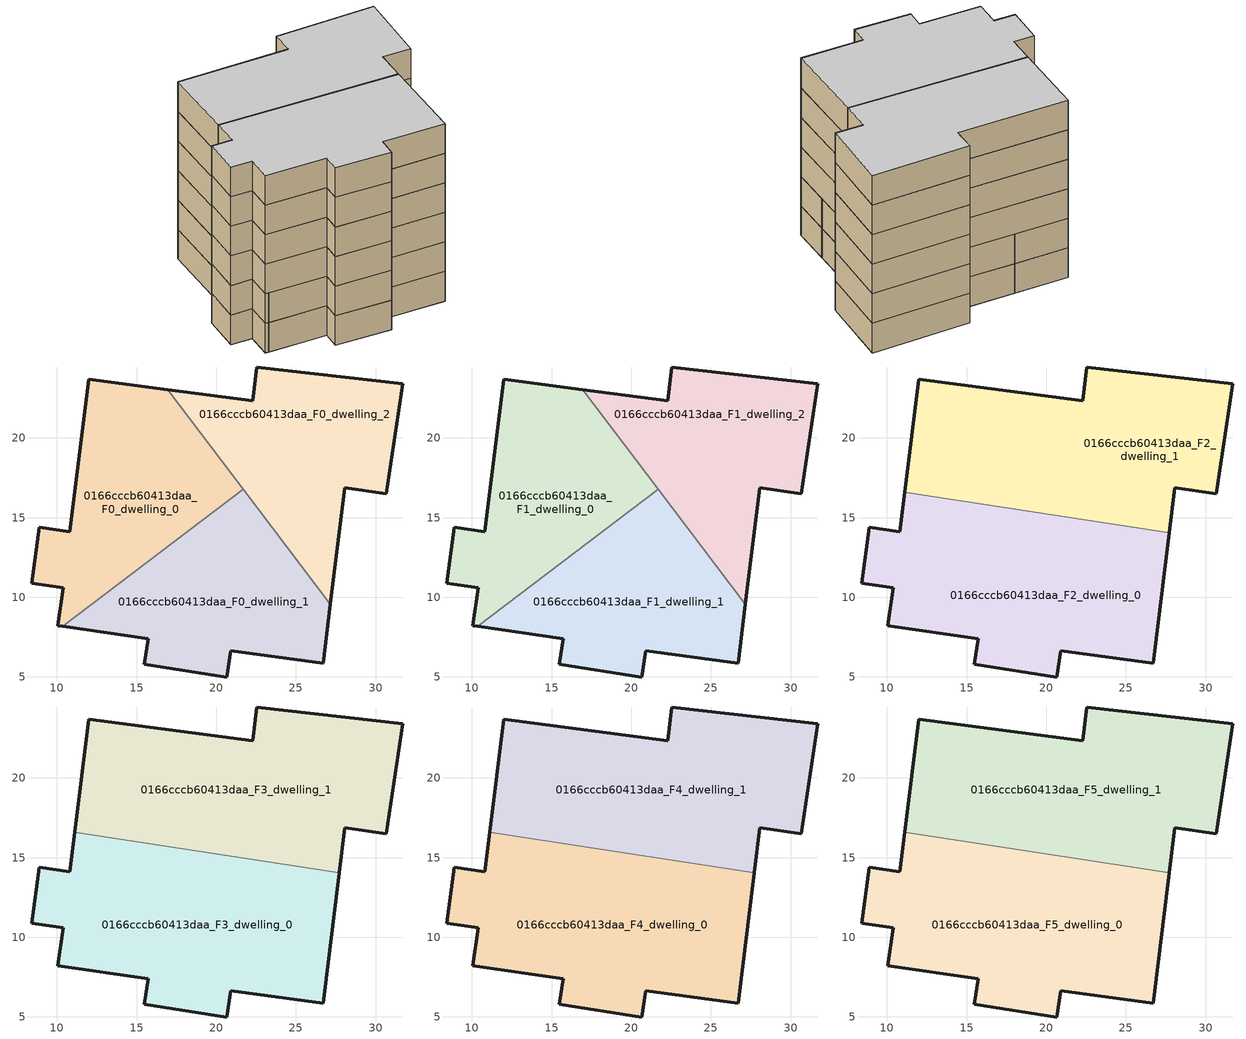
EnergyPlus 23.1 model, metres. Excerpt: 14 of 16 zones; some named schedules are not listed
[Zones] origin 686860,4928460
0166cccb60413daa_F0_dwelling_0
 floor ground (EU_floor_Construction): 21.69,16.77 16.94,23.04 12,23.69 10.82,14.12 8.91,14.39 8.41,10.88 10.39,10.59 10.07,8.22 10.36,8.18 z0
 wall outside (EU_wall_Construction): 10.36,8.18 10.07,8.22 10.39,10.59 8.41,10.88 8.91,14.39 10.82,14.12 12,23.69 16.94,23.04 z0:3
 wall to 0166cccb60413daa_F0_dwelling_1 (EU_wall_Construction): 21.69,16.77 10.36,8.18 z0:3
 wall to 0166cccb60413daa_F0_dwelling_2 (EU_wall_Construction): 16.94,23.04 21.69,16.77 z0:3
0166cccb60413daa_F0_dwelling_1
 floor ground (EU_floor_Construction): 26.71,5.86 27.16,9.55 21.69,16.77 10.36,8.18 15.74,7.39 15.49,5.8 20.65,4.99 20.92,6.64 z0
 wall outside (EU_wall_Construction): 27.16,9.55 26.71,5.86 20.92,6.64 20.66,4.99 15.49,5.8 15.74,7.39 10.36,8.18 z0:3
 wall to 0166cccb60413daa_F0_dwelling_2 (EU_wall_Construction): 21.69,16.77 27.16,9.55 z0:3
0166cccb60413daa_F0_dwelling_2
 floor ground (EU_floor_Construction): 27.16,9.55 28.05,16.86 30.67,16.49 31.72,23.4 22.54,24.45 22.3,22.32 16.94,23.04 z0
 wall outside (EU_wall_Construction): 16.94,23.04 22.3,22.32 22.54,24.45 31.72,23.4 30.68,16.49 28.06,16.86 27.16,9.55 z0:3
0166cccb60413daa_F1_dwelling_0
 floor to 0166cccb60413daa_F0_dwelling_0 (EU_floor_Construction): 21.69,16.77 16.94,23.04 12,23.69 10.82,14.12 8.91,14.39 8.41,10.88 10.39,10.59 10.07,8.22 10.36,8.18 z3
 wall outside (EU_wall_Construction): 10.36,8.18 10.07,8.22 10.39,10.59 8.41,10.88 8.91,14.39 10.82,14.12 12,23.69 16.94,23.04 z3:6
 wall to 0166cccb60413daa_F1_dwelling_1 (EU_wall_Construction): 21.69,16.77 10.36,8.18 z3:6
 wall to 0166cccb60413daa_F1_dwelling_2 (EU_wall_Construction): 16.94,23.04 21.69,16.77 z3:6
0166cccb60413daa_F1_dwelling_1
 floor to 0166cccb60413daa_F0_dwelling_1 (EU_floor_Construction): 26.71,5.86 27.16,9.55 21.69,16.77 10.36,8.18 15.74,7.39 15.49,5.8 20.65,4.99 20.92,6.64 z3
 wall outside (EU_wall_Construction): 27.16,9.55 26.71,5.86 20.92,6.64 20.66,4.99 15.49,5.8 15.74,7.39 10.36,8.18 z3:6
 wall to 0166cccb60413daa_F1_dwelling_2 (EU_wall_Construction): 21.69,16.77 27.16,9.55 z3:6
0166cccb60413daa_F1_dwelling_2
 floor to 0166cccb60413daa_F0_dwelling_2 (EU_floor_Construction): 27.16,9.55 28.05,16.86 30.67,16.49 31.72,23.4 22.54,24.45 22.3,22.32 16.94,23.04 z3
 wall outside (EU_wall_Construction): 16.94,23.04 22.3,22.32 22.54,24.45 31.72,23.4 30.68,16.49 28.06,16.86 27.16,9.55 z3:6
0166cccb60413daa_F2_dwelling_0
 floor to 0166cccb60413daa_F1_dwelling_0 (EU_floor_Construction): 19.72,15.28 11.12,16.58 10.82,14.12 8.91,14.39 8.41,10.88 10.39,10.59 10.07,8.22 10.36,8.18 z6
 floor to 0166cccb60413daa_F1_dwelling_1 (EU_floor_Construction): 26.71,5.86 27.16,9.55 23.23,14.74 19.72,15.28 10.36,8.18 15.74,7.39 15.49,5.8 20.65,4.99 20.92,6.64 z6
 floor to 0166cccb60413daa_F1_dwelling_2 (EU_floor_Construction): 27.16,9.55 27.71,14.06 23.23,14.74 z6
 wall outside (EU_wall_Construction): 27.71,14.06 26.71,5.86 20.92,6.64 20.66,4.99 15.49,5.8 15.74,7.39 10.07,8.22 10.39,10.59 8.41,10.88 8.91,14.39 10.82,14.12 11.12,16.58 z6:9
 wall to 0166cccb60413daa_F2_dwelling_1 (EU_wall_Construction): 11.12,16.58 27.71,14.06 z6:9
0166cccb60413daa_F2_dwelling_1
 floor to 0166cccb60413daa_F1_dwelling_0 (EU_floor_Construction): 21.69,16.77 16.94,23.04 12,23.69 11.12,16.58 19.72,15.28 z6
 floor to 0166cccb60413daa_F1_dwelling_2 (EU_floor_Construction): 21.69,16.77 22.3,22.32 16.94,23.04 z6; 30.67,16.49 31.72,23.4 22.54,24.45 22.3,22.32 21.69,16.77 23.23,14.74 27.71,14.06 28.05,16.86 z6
 floor to 0166cccb60413daa_F1_dwelling_1 (EU_floor_Construction): 23.23,14.74 21.69,16.77 19.72,15.28 z6
 wall outside (EU_wall_Construction): 11.12,16.58 12,23.69 22.3,22.32 22.54,24.45 31.72,23.4 30.68,16.49 28.06,16.86 27.71,14.06 z6:9
0166cccb60413daa_F3_dwelling_0
 floor to 0166cccb60413daa_F2_dwelling_0 (EU_floor_Construction): 26.71,5.86 27.71,14.06 11.12,16.58 10.82,14.12 8.91,14.39 8.41,10.88 10.39,10.59 10.07,8.22 15.74,7.39 15.49,5.8 20.65,4.99 20.92,6.64 z9
 wall outside (EU_wall_Construction): 27.71,14.06 26.71,5.86 20.92,6.64 20.66,4.99 15.49,5.8 15.74,7.39 10.07,8.22 10.39,10.59 8.41,10.88 8.91,14.39 10.82,14.12 11.12,16.58 z9:12
 wall to 0166cccb60413daa_F3_dwelling_1 (EU_wall_Construction): 11.12,16.58 27.71,14.06 z9:12
0166cccb60413daa_F3_dwelling_1
 floor to 0166cccb60413daa_F2_dwelling_1 (EU_floor_Construction): 30.67,16.49 31.72,23.4 22.54,24.45 22.3,22.32 12,23.69 11.12,16.58 27.71,14.06 28.05,16.86 z9
 wall outside (EU_wall_Construction): 11.12,16.58 12,23.69 22.3,22.32 22.54,24.45 31.72,23.4 30.68,16.49 28.06,16.86 27.71,14.06 z9:12
0166cccb60413daa_F4_dwelling_0
 floor to 0166cccb60413daa_F3_dwelling_0 (EU_floor_Construction): 26.71,5.86 27.71,14.06 11.12,16.58 10.82,14.12 8.91,14.39 8.41,10.88 10.39,10.59 10.07,8.22 15.74,7.39 15.49,5.8 20.65,4.99 20.92,6.64 z12
 wall outside (EU_wall_Construction): 27.71,14.06 26.71,5.86 20.92,6.64 20.66,4.99 15.49,5.8 15.74,7.39 10.07,8.22 10.39,10.59 8.41,10.88 8.91,14.39 10.82,14.12 11.12,16.58 z12:15
 wall to 0166cccb60413daa_F4_dwelling_1 (EU_wall_Construction): 11.12,16.58 27.71,14.06 z12:15
0166cccb60413daa_F4_dwelling_1
 floor to 0166cccb60413daa_F3_dwelling_1 (EU_floor_Construction): 30.67,16.49 31.72,23.4 22.54,24.45 22.3,22.32 12,23.69 11.12,16.58 27.71,14.06 28.05,16.86 z12
 wall outside (EU_wall_Construction): 11.12,16.58 12,23.69 22.3,22.32 22.54,24.45 31.72,23.4 30.68,16.49 28.06,16.86 27.71,14.06 z12:15
0166cccb60413daa_F5_dwelling_0
 floor to 0166cccb60413daa_F4_dwelling_0 (EU_floor_Construction): 26.71,5.86 27.71,14.06 11.12,16.58 10.82,14.12 8.91,14.39 8.41,10.88 10.39,10.59 10.07,8.22 15.74,7.39 15.49,5.8 20.65,4.99 20.92,6.64 z15
 wall outside (EU_wall_Construction): 27.71,14.06 26.71,5.86 20.92,6.64 20.66,4.99 15.49,5.8 15.74,7.39 10.07,8.22 10.39,10.59 8.41,10.88 8.91,14.39 10.82,14.12 11.12,16.58 z15:18
 wall to 0166cccb60413daa_F5_dwelling_1 (EU_wall_Construction): 11.12,16.58 27.71,14.06 z15:18
 ceiling to 0166cccb60413daa_F6_dwelling_0 (EU_floor_Construction): 27.71,14.06 26.71,5.86 20.92,6.64 20.65,4.99 15.49,5.8 15.74,7.39 10.07,8.22 10.39,10.59 8.41,10.88 8.91,14.39 10.82,14.12 11.12,16.58 z18
0166cccb60413daa_F5_dwelling_1
 floor to 0166cccb60413daa_F4_dwelling_1 (EU_floor_Construction): 30.67,16.49 31.72,23.4 22.54,24.45 22.3,22.32 12,23.69 11.12,16.58 27.71,14.06 28.05,16.86 z15
 wall outside (EU_wall_Construction): 11.12,16.58 12,23.69 22.3,22.32 22.54,24.45 31.72,23.4 30.68,16.49 28.06,16.86 27.71,14.06 z15:18
 ceiling to 0166cccb60413daa_F6_dwelling_1 (EU_floor_Construction): 31.72,23.4 30.67,16.49 28.05,16.86 27.71,14.06 11.12,16.58 12,23.69 22.3,22.32 22.54,24.45 z18
[Building]
EU S2 Campaign: North Axis=0; Terrain=City; Solar Distribution=FullExterior
[Site:Location]
Bologna: Latitude=44.5; Longitude=11.25; Time Zone=1; Elevation=37
[SizingPeriod:WeatherFileDays]
AnnualSizingPeriod: Begin Month=1; Begin Day of Month=1; End Month=12; End Day of Month=31; Day of Week for Start Day=Monday; Use Weather File Daylight Saving Period=No; Use Weather File Rain and Snow Indicators=No
[MATERIAL]
EU_InternalMass_Material: Roughness=MediumRough; Thickness=0.1; Conductivity=1; Density=1800; Specific Heat=900; Thermal Absorptance=0.9; Solar Absorptance=0.7; Visible Absorptance=0.7
[MATERIAL:NOMASS] Roughness=MediumRough; Thermal Absorptance=0.9; Solar Absorptance=0.7; Visible Absorptance=0.7
Name | Thermal Resistance
EU_wall_NoMass | 0.905828
EU_floor_NoMass | 0.67114
[CONSTRUCTION]
EU_wall_Construction: EU_wall_NoMass
EU_floor_Construction: EU_floor_NoMass
EU_InternalMass_Construction: EU_InternalMass_Material
[ZONE] Type=1; Multiplier=1; Ceiling Height=autocalculate; Floor Area=autocalculate; Part of Total Floor Area=Yes
Name | Volume
0166cccb60413daa_F0_dwelling_0; 0166cccb60413daa_F1_dwelling_0 | 311.877
0166cccb60413daa_F2_dwelling_0 | 467.815
0166cccb60413daa_F3_dwelling_0; 0166cccb60413daa_F4_dwelling_0; 0166cccb60413daa_F5_dwelling_0 | 467.826
0166cccb60413daa_F0_dwelling_1; 0166cccb60413daa_F1_dwelling_1 | 311.9
0166cccb60413daa_F2_dwelling_1 | 467.837
0166cccb60413daa_F3_dwelling_1; 0166cccb60413daa_F4_dwelling_1; 0166cccb60413daa_F5_dwelling_1 | 467.845
0166cccb60413daa_F0_dwelling_2; 0166cccb60413daa_F1_dwelling_2 | 311.878
[INTERNALMASS] Construction=EU_InternalMass_Construction
Name | Zone or ZoneList | Surface Area
0166cccb60413daa_F0_dwelling_0_EU_InternalMass | 0166cccb60413daa_F0_dwelling_0 | 103.96
0166cccb60413daa_F0_dwelling_1_EU_InternalMass | 0166cccb60413daa_F0_dwelling_1 | 103.967
0166cccb60413daa_F0_dwelling_2_EU_InternalMass | 0166cccb60413daa_F0_dwelling_2 | 103.959
0166cccb60413daa_F1_dwelling_0_EU_InternalMass | 0166cccb60413daa_F1_dwelling_0 | 103.96
0166cccb60413daa_F1_dwelling_1_EU_InternalMass | 0166cccb60413daa_F1_dwelling_1 | 103.967
0166cccb60413daa_F1_dwelling_2_EU_InternalMass | 0166cccb60413daa_F1_dwelling_2 | 103.959
0166cccb60413daa_F2_dwelling_0_EU_InternalMass | 0166cccb60413daa_F2_dwelling_0 | 155.942
0166cccb60413daa_F2_dwelling_1_EU_InternalMass | 0166cccb60413daa_F2_dwelling_1 | 155.948
0166cccb60413daa_F3_dwelling_0_EU_InternalMass | 0166cccb60413daa_F3_dwelling_0 | 155.942
0166cccb60413daa_F3_dwelling_1_EU_InternalMass | 0166cccb60413daa_F3_dwelling_1 | 155.948
0166cccb60413daa_F4_dwelling_0_EU_InternalMass | 0166cccb60413daa_F4_dwelling_0 | 155.942
0166cccb60413daa_F4_dwelling_1_EU_InternalMass | 0166cccb60413daa_F4_dwelling_1 | 155.948
0166cccb60413daa_F5_dwelling_0_EU_InternalMass | 0166cccb60413daa_F5_dwelling_0 | 155.942
0166cccb60413daa_F5_dwelling_1_EU_InternalMass | 0166cccb60413daa_F5_dwelling_1 | 155.948
[OTHEREQUIPMENT] Fuel Type=Electricity; Design Level Calculation Method=Watts/Area; Power per Zone Floor Area=1; Fraction Latent=0; Fraction Radiant=0; Fraction Lost=0; Carbon Dioxide Generation Rate=0; EndUse Subcategory=EU_Step8_InternalGains
Name | Zone or ZoneList or Space or SpaceList | Schedule
EU_Step8_InternalGain_0166cccb60413daa_F0_dwelling_0_f000 | 0166cccb60413daa_F0_dwelling_0 | EU_Step8_GainSchedule_0166cccb60413daa_F0_dwelling_0_f000
EU_Step8_InternalGain_0166cccb60413daa_F0_dwelling_1_f000 | 0166cccb60413daa_F0_dwelling_1 | EU_Step8_GainSchedule_0166cccb60413daa_F0_dwelling_1_f000
EU_Step8_InternalGain_0166cccb60413daa_F0_dwelling_2_f000 | 0166cccb60413daa_F0_dwelling_2 | EU_Step8_GainSchedule_0166cccb60413daa_F0_dwelling_2_f000
EU_Step8_InternalGain_0166cccb60413daa_F1_dwelling_0_f000 | 0166cccb60413daa_F1_dwelling_0 | EU_Step8_GainSchedule_0166cccb60413daa_F1_dwelling_0_f000
EU_Step8_InternalGain_0166cccb60413daa_F1_dwelling_1_f000 | 0166cccb60413daa_F1_dwelling_1 | EU_Step8_GainSchedule_0166cccb60413daa_F1_dwelling_1_f000
EU_Step8_InternalGain_0166cccb60413daa_F1_dwelling_2_f000 | 0166cccb60413daa_F1_dwelling_2 | EU_Step8_GainSchedule_0166cccb60413daa_F1_dwelling_2_f000
EU_Step8_InternalGain_0166cccb60413daa_F2_dwelling_0_f000 | 0166cccb60413daa_F2_dwelling_0 | EU_Step8_GainSchedule_0166cccb60413daa_F2_dwelling_0_f000
EU_Step8_InternalGain_0166cccb60413daa_F2_dwelling_1_f000 | 0166cccb60413daa_F2_dwelling_1 | EU_Step8_GainSchedule_0166cccb60413daa_F2_dwelling_1_f000
EU_Step8_InternalGain_0166cccb60413daa_F3_dwelling_0_f000 | 0166cccb60413daa_F3_dwelling_0 | EU_Step8_GainSchedule_0166cccb60413daa_F3_dwelling_0_f000
EU_Step8_InternalGain_0166cccb60413daa_F3_dwelling_1_f000 | 0166cccb60413daa_F3_dwelling_1 | EU_Step8_GainSchedule_0166cccb60413daa_F3_dwelling_1_f000
EU_Step8_InternalGain_0166cccb60413daa_F4_dwelling_0_f000 | 0166cccb60413daa_F4_dwelling_0 | EU_Step8_GainSchedule_0166cccb60413daa_F4_dwelling_0_f000
EU_Step8_InternalGain_0166cccb60413daa_F4_dwelling_1_f000 | 0166cccb60413daa_F4_dwelling_1 | EU_Step8_GainSchedule_0166cccb60413daa_F4_dwelling_1_f000
EU_Step8_InternalGain_0166cccb60413daa_F5_dwelling_0_f000 | 0166cccb60413daa_F5_dwelling_0 | EU_Step8_GainSchedule_0166cccb60413daa_F5_dwelling_0_f000
EU_Step8_InternalGain_0166cccb60413daa_F5_dwelling_1_f000 | 0166cccb60413daa_F5_dwelling_1 | EU_Step8_GainSchedule_0166cccb60413daa_F5_dwelling_1_f000
[ZONEVENTILATION:DESIGNFLOWRATE] Schedule=EU_AlwaysOn; Design Flow Rate Calculation Method=AirChanges/Hour; Air Changes per Hour=0.73129; Ventilation Type=Natural; Fan Pressure Rise=0; Fan Total Efficiency=1; Constant Term Coefficient=1; Temperature Term Coefficient=0; Velocity Term Coefficient=0; Velocity Squared Term Coefficient=0; Minimum Indoor Temperature=-100; Maximum Indoor Temperature=100; Delta Temperature=-100; Minimum Outdoor Temperature=-100; Maximum Outdoor Temperature=100; Maximum Wind Speed=40
Name | Zone or ZoneList or Space or SpaceList
EU_ConstantAir_0166cccb60413daa_F0_dwelling_0 | 0166cccb60413daa_F0_dwelling_0
EU_ConstantAir_0166cccb60413daa_F0_dwelling_1 | 0166cccb60413daa_F0_dwelling_1
EU_ConstantAir_0166cccb60413daa_F0_dwelling_2 | 0166cccb60413daa_F0_dwelling_2
EU_ConstantAir_0166cccb60413daa_F1_dwelling_0 | 0166cccb60413daa_F1_dwelling_0
EU_ConstantAir_0166cccb60413daa_F1_dwelling_1 | 0166cccb60413daa_F1_dwelling_1
EU_ConstantAir_0166cccb60413daa_F1_dwelling_2 | 0166cccb60413daa_F1_dwelling_2
EU_ConstantAir_0166cccb60413daa_F2_dwelling_0 | 0166cccb60413daa_F2_dwelling_0
EU_ConstantAir_0166cccb60413daa_F2_dwelling_1 | 0166cccb60413daa_F2_dwelling_1
EU_ConstantAir_0166cccb60413daa_F3_dwelling_0 | 0166cccb60413daa_F3_dwelling_0
EU_ConstantAir_0166cccb60413daa_F3_dwelling_1 | 0166cccb60413daa_F3_dwelling_1
EU_ConstantAir_0166cccb60413daa_F4_dwelling_0 | 0166cccb60413daa_F4_dwelling_0
EU_ConstantAir_0166cccb60413daa_F4_dwelling_1 | 0166cccb60413daa_F4_dwelling_1
EU_ConstantAir_0166cccb60413daa_F5_dwelling_0 | 0166cccb60413daa_F5_dwelling_0
EU_ConstantAir_0166cccb60413daa_F5_dwelling_1 | 0166cccb60413daa_F5_dwelling_1
[HVACTEMPLATE:THERMOSTAT] Constant Heating Setpoint=20; Constant Cooling Setpoint=50
EU_HeatOnly_0166cccb60413daa_F0_dwelling_0; EU_HeatOnly_0166cccb60413daa_F0_dwelling_1; EU_HeatOnly_0166cccb60413daa_F0_dwelling_2; EU_HeatOnly_0166cccb60413daa_F1_dwelling_0; EU_HeatOnly_0166cccb60413daa_F1_dwelling_1; EU_HeatOnly_0166cccb60413daa_F1_dwelling_2; EU_HeatOnly_0166cccb60413daa_F2_dwelling_0; EU_HeatOnly_0166cccb60413daa_F2_dwelling_1; EU_HeatOnly_0166cccb60413daa_F3_dwelling_0; EU_HeatOnly_0166cccb60413daa_F3_dwelling_1; EU_HeatOnly_0166cccb60413daa_F4_dwelling_0; EU_HeatOnly_0166cccb60413daa_F4_dwelling_1; EU_HeatOnly_0166cccb60413daa_F5_dwelling_0; EU_HeatOnly_0166cccb60413daa_F5_dwelling_1; EU_HeatOnly_0166cccb60413daa_F6_dwelling_0; EU_HeatOnly_0166cccb60413daa_F6_dwelling_1
[HVACTEMPLATE:ZONE:IDEALLOADSAIRSYSTEM] System Availability Schedule=EU_AlwaysOn; Maximum Heating Supply Air Temperature=50; Minimum Cooling Supply Air Temperature=13; Maximum Heating Supply Air Humidity Ratio=0.0156; Minimum Cooling Supply Air Humidity Ratio=0.0077; Heating Limit=NoLimit; Cooling Limit=NoLimit; Heating Availability Schedule=EU_AlwaysOn; Cooling Availability Schedule=EU_CoolingOff; Dehumidification Control Type=ConstantSensibleHeatRatio; Cooling Sensible Heat Ratio=0.7; Dehumidification Setpoint=60; Humidification Control Type=None; Humidification Setpoint=30; Outdoor Air Method=None; Outdoor Air Flow Rate per Person=0.00944; Outdoor Air Flow Rate per Zone Floor Area=0; Outdoor Air Flow Rate per Zone=0; Demand Controlled Ventilation Type=None; Outdoor Air Economizer Type=NoEconomizer; Heat Recovery Type=None; Sensible Heat Recovery Effectiveness=0.7; Latent Heat Recovery Effectiveness=0.65
Name | Template Thermostat
0166cccb60413daa_F0_dwelling_0 | EU_HeatOnly_0166cccb60413daa_F0_dwelling_0
0166cccb60413daa_F0_dwelling_1 | EU_HeatOnly_0166cccb60413daa_F0_dwelling_1
0166cccb60413daa_F0_dwelling_2 | EU_HeatOnly_0166cccb60413daa_F0_dwelling_2
0166cccb60413daa_F1_dwelling_0 | EU_HeatOnly_0166cccb60413daa_F1_dwelling_0
0166cccb60413daa_F1_dwelling_1 | EU_HeatOnly_0166cccb60413daa_F1_dwelling_1
0166cccb60413daa_F1_dwelling_2 | EU_HeatOnly_0166cccb60413daa_F1_dwelling_2
0166cccb60413daa_F2_dwelling_0 | EU_HeatOnly_0166cccb60413daa_F2_dwelling_0
0166cccb60413daa_F2_dwelling_1 | EU_HeatOnly_0166cccb60413daa_F2_dwelling_1
0166cccb60413daa_F3_dwelling_0 | EU_HeatOnly_0166cccb60413daa_F3_dwelling_0
0166cccb60413daa_F3_dwelling_1 | EU_HeatOnly_0166cccb60413daa_F3_dwelling_1
0166cccb60413daa_F4_dwelling_0 | EU_HeatOnly_0166cccb60413daa_F4_dwelling_0
0166cccb60413daa_F4_dwelling_1 | EU_HeatOnly_0166cccb60413daa_F4_dwelling_1
0166cccb60413daa_F5_dwelling_0 | EU_HeatOnly_0166cccb60413daa_F5_dwelling_0
0166cccb60413daa_F5_dwelling_1 | EU_HeatOnly_0166cccb60413daa_F5_dwelling_1
[SIZING:ZONE] Zone Cooling Design Supply Air Temperature Input Method=SupplyAirTemperature; Zone Cooling Design Supply Air Temperature=13; Zone Heating Design Supply Air Temperature Input Method=SupplyAirTemperature; Zone Heating Design Supply Air Temperature=50; Zone Cooling Design Supply Air Humidity Ratio=0.008; Zone Heating Design Supply Air Humidity Ratio=0.008; Cooling Design Air Flow Method=DesignDay; Cooling Design Air Flow Rate=0; Cooling Minimum Air Flow per Zone Floor Area=0.000762; Cooling Minimum Air Flow=0; Cooling Minimum Air Flow Fraction=0.2; Heating Design Air Flow Method=DesignDay; Heating Design Air Flow Rate=0; Heating Maximum Air Flow per Zone Floor Area=0.002032; Heating Maximum Air Flow=0.141576; Heating Maximum Air Flow Fraction=0.3; Account for Dedicated Outdoor Air System=No; Dedicated Outdoor Air System Control Strategy=NeutralSupplyAir; Dedicated Outdoor Air Low Setpoint Temperature for Design=autosize; Dedicated Outdoor Air High Setpoint Temperature for Design=autosize; Zone Load Sizing Method=Sensible Load Only No Latent Load; Zone Latent Cooling Design Supply Air Humidity Ratio Input Method=HumidityRatioDifference; Zone Cooling Design Supply Air Humidity Ratio Difference=0.005; Zone Latent Heating Design Supply Air Humidity Ratio Input Method=HumidityRatioDifference; Zone Humidification Design Supply Air Humidity Ratio Difference=0.005
0166cccb60413daa_F0_dwelling_0; 0166cccb60413daa_F0_dwelling_1; 0166cccb60413daa_F0_dwelling_2; 0166cccb60413daa_F1_dwelling_0; 0166cccb60413daa_F1_dwelling_1; 0166cccb60413daa_F1_dwelling_2; 0166cccb60413daa_F2_dwelling_0; 0166cccb60413daa_F2_dwelling_1; 0166cccb60413daa_F3_dwelling_0; 0166cccb60413daa_F3_dwelling_1; 0166cccb60413daa_F4_dwelling_0; 0166cccb60413daa_F4_dwelling_1; 0166cccb60413daa_F5_dwelling_0; 0166cccb60413daa_F5_dwelling_1
[SCHEDULE:FILE] Column Number=1; Rows to Skip at Top=0; Number of Hours of Data=8760; Column Separator=Comma; Interpolate to Timestep=No; Minutes per Item=60; Adjust Schedule for Daylight Savings=Yes
Name | File
EU_Step8_GainSchedule_0166cccb60413daa_F0_dwelling_0_f000 | ../../schedules/0166cccb60413daa/0166cccb60413daa_F0_dwelling_0_f000_gain.csv
EU_Step8_GainSchedule_0166cccb60413daa_F0_dwelling_1_f000 | ../../schedules/0166cccb60413daa/0166cccb60413daa_F0_dwelling_1_f000_gain.csv
EU_Step8_GainSchedule_0166cccb60413daa_F0_dwelling_2_f000 | ../../schedules/0166cccb60413daa/0166cccb60413daa_F0_dwelling_2_f000_gain.csv
EU_Step8_GainSchedule_0166cccb60413daa_F1_dwelling_0_f000 | ../../schedules/0166cccb60413daa/0166cccb60413daa_F1_dwelling_0_f000_gain.csv
EU_Step8_GainSchedule_0166cccb60413daa_F1_dwelling_1_f000 | ../../schedules/0166cccb60413daa/0166cccb60413daa_F1_dwelling_1_f000_gain.csv
EU_Step8_GainSchedule_0166cccb60413daa_F1_dwelling_2_f000 | ../../schedules/0166cccb60413daa/0166cccb60413daa_F1_dwelling_2_f000_gain.csv
EU_Step8_GainSchedule_0166cccb60413daa_F2_dwelling_0_f000 | ../../schedules/0166cccb60413daa/0166cccb60413daa_F2_dwelling_0_f000_gain.csv
